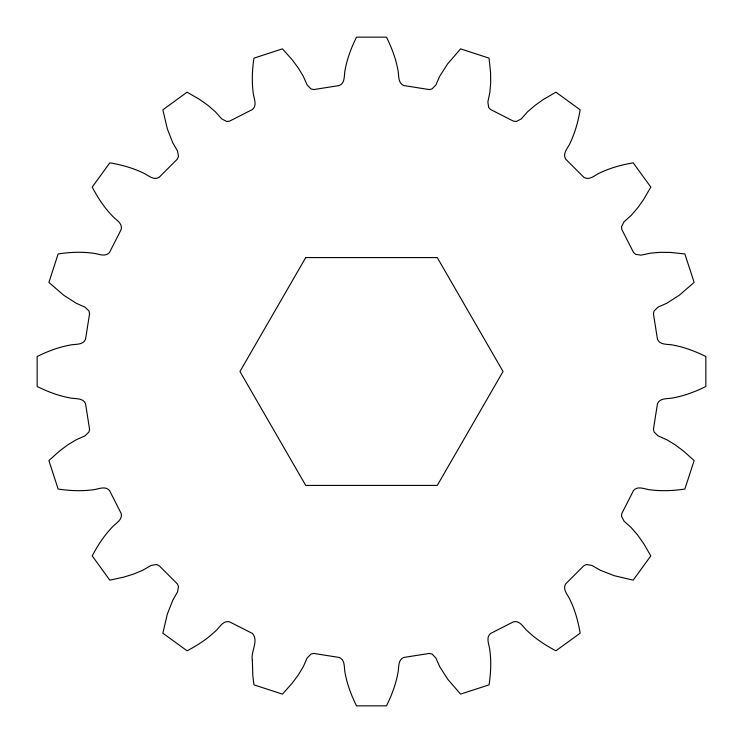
<?xml version="1.0" encoding="UTF-8"?>
<svg xmlns="http://www.w3.org/2000/svg" width="743" height="743" viewBox="0 0 743 743"><rect width="100%" height="100%" fill="white"/><g stroke="black" fill="none" stroke-linecap="round" stroke-linejoin="round"><path stroke-width="1.11" d="M252.36 660.286L252.815 675.638L253.939 684.851L282.442 694.111L292.073 683.319L298.175 675.183L303.274 666.722L307.138 658.001L311.038 654.016L313.815 653.441L339.254 657.462C345.551 660.081 343.851 668.003 345.151 673.353C347.25 684.693 351.42 695.541 356.519 705.85L386.481 705.85C391.58 695.541 395.75 684.693 397.849 673.353C399.186 668.022 397.477 660.09 403.746 657.462L429.222 653.441L432.008 654.016L435.862 658.001L439.726 666.722L447.769 679.288L460.595 694.111L489.061 684.851C490.77 673.483 491.374 661.874 489.851 650.45C489.507 644.943 485.365 637.912 490.556 633.482L513.506 621.817C520.128 620.173 523.416 627.659 527.614 631.197C536.009 639.101 545.724 645.463 555.922 650.784L580.153 633.185C578.258 621.854 575.193 610.653 570.28 600.242C568.191 595.134 562.145 589.719 565.674 583.887L583.887 565.674L586.543 564.504L591.976 565.46L600.242 570.234L614.136 575.667L633.185 580.153L650.822 555.922L643.559 543.384L637.67 535.09L631.234 527.614L624.101 521.224L621.529 516.329L621.817 513.506L633.519 490.519C637.949 485.346 644.97 489.423 650.45 489.851C661.883 491.272 673.483 490.751 684.851 489.061L694.148 460.558L683.356 450.927L675.183 444.825L666.759 439.726L658.001 435.862L654.063 431.962L653.441 429.185L657.462 403.746C660.1 397.459 668.031 399.149 673.399 397.849C684.712 395.722 695.569 391.589 705.85 386.481L705.85 356.519C695.569 351.411 684.712 347.278 673.399 345.151C668.05 343.814 660.109 345.514 657.462 339.254L653.441 313.778L654.063 310.992L658.001 307.138L666.759 303.274L679.288 295.231L694.148 282.405L684.851 253.939L670.492 252.444L660.286 252.314L650.45 253.149L641.116 255.137L635.636 254.347L633.519 252.444L621.817 229.494L621.529 226.634L624.101 221.73L631.234 215.386L637.67 207.873L643.559 199.57L650.822 187.078L633.185 162.847C621.845 164.723 610.662 167.844 600.242 172.72C595.124 174.819 589.728 180.865 583.887 177.326L565.674 159.113C562.135 153.272 568.181 147.876 570.28 142.758C575.156 132.338 578.277 121.155 580.153 109.815L555.922 92.178L543.43 99.441L535.127 105.33L527.614 111.766L521.27 118.899L516.366 121.471L513.506 121.183L490.556 109.481L488.653 107.363L487.863 101.884L489.851 92.55L490.686 82.714L490.556 72.508L489.061 58.149L460.595 48.852L447.769 63.712L439.726 76.241L435.862 84.999L432.008 88.937L429.222 89.559L403.746 85.538C397.486 82.891 399.186 74.95 397.849 69.601C395.722 58.288 391.589 47.431 386.481 37.15L356.519 37.15C351.411 47.431 347.278 58.288 345.151 69.601C343.851 74.969 345.541 82.9 339.254 85.538L313.815 89.559L311.038 88.937L307.138 84.999L303.274 76.241L298.175 67.817L292.073 59.644L282.442 48.852L253.939 58.149C252.249 69.517 251.728 81.117 253.149 92.55C253.577 98.03 257.654 105.051 252.481 109.481L229.494 121.183L226.671 121.471L221.776 118.899L215.386 111.766L207.91 105.33L199.616 99.441L187.078 92.178L162.847 109.815L167.333 128.864L172.766 142.758L177.54 151.024L178.496 156.457L177.326 159.113L159.113 177.326C153.281 180.855 147.866 174.809 142.758 172.72C132.347 167.807 121.146 164.742 109.815 162.847L92.216 187.078C97.537 197.276 103.899 206.991 111.803 215.386C115.341 219.584 122.827 222.872 121.183 229.494L109.518 252.444C105.088 257.635 98.057 253.493 92.55 253.149C81.126 251.626 69.517 252.23 58.149 253.939L48.889 282.405L63.712 295.231L76.278 303.274L84.999 307.138L88.984 310.992L89.559 313.778L85.538 339.254C82.91 345.523 74.978 343.814 69.647 345.151C58.307 347.25 47.459 351.42 37.15 356.519L37.15 386.481C47.459 391.58 58.307 395.75 69.647 397.849C74.997 399.149 82.919 397.449 85.538 403.746L89.559 429.185L88.984 431.962L84.999 435.862L76.278 439.726L67.817 444.825L59.681 450.927L48.889 460.558L58.149 489.061C69.517 490.751 81.117 491.281 92.55 489.851C98.057 489.433 105.051 485.355 109.518 490.519L121.183 513.506C122.809 520.119 115.314 523.397 111.803 527.614C103.881 535.982 97.509 545.706 92.216 555.922L109.815 580.153L123.96 577.079L133.675 574.051L142.758 570.234L151.061 565.46L156.494 564.504L159.113 565.674L177.326 583.887L178.496 586.506L177.54 591.939L172.766 600.242L167.333 614.099L162.847 633.185L187.078 650.784C197.294 645.491 207.018 639.119 215.386 631.197C219.603 627.686 222.881 620.191 229.494 621.817L252.481 633.482C259.028 641.014 250.549 651.453 252.36 660.286M305.726 257.58L239.952 371.5L305.726 485.42L437.274 485.42L503.048 371.5L437.274 257.58L305.726 257.58"/></g></svg>
